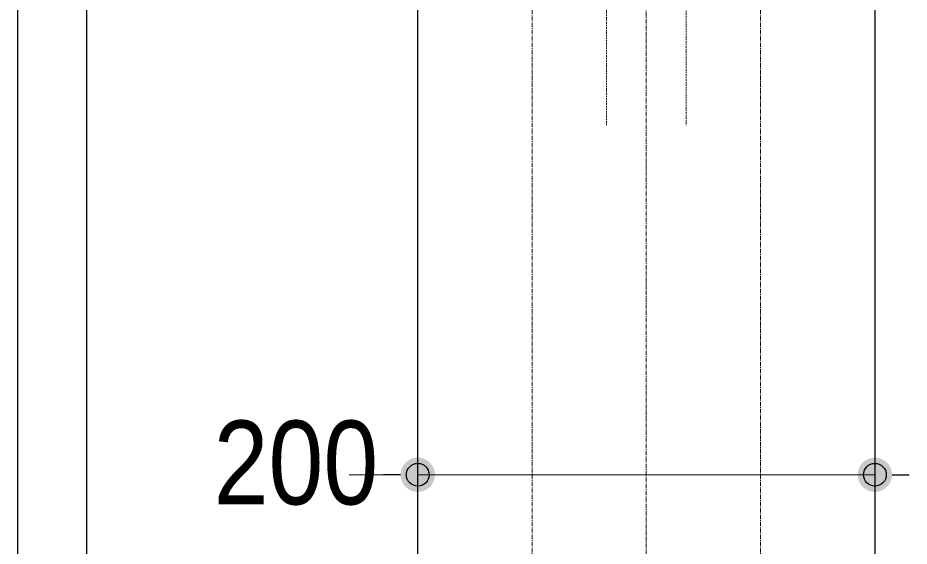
# Model space of a CAD drawing. Units: millimetres, scale not verified. Extents: x -6062 to 6062, y -3045 to 3045.
# Drawn here: x -4812.5 to -4422.5, y -1751.2 to -1520 of the extents above; entities that cross this region are included whole.
import ezdxf
from ezdxf.enums import TextEntityAlignment as Align

# ---------------------------------------------------------------- set-up
doc = ezdxf.new("R2010")
doc.units = ezdxf.units.MM
doc.header["$LTSCALE"] = 20
doc.header["$PDMODE"] = 32
doc.header["$PDSIZE"] = 10
doc.linetypes.add('USER1', pattern=[1.11, 0.71, -0.4])
doc.linetypes.add('USER2', pattern=[2.91, 1.76, -0.4, 0.35, -0.4])
for name, color, linetype, lineweight in [('0-2_5ボウル・キャビネット', 7, 'Continuous', 15), ('0-3_2寸法-2', 7, 'Continuous', 15), ('0-4_0', 7, 'Continuous', 25), ('0-8_4給排水', 7, 'Continuous', 15)]:
    doc.layers.add(name, color=color, linetype=linetype, lineweight=lineweight)
doc.layers.add('0-5_Defpoints', color=7, linetype='Continuous')
doc.styles.add('ＭＳ Ｐゴシック', font='')
doc.styles.get('ＭＳ Ｐゴシック').set_extended_font_data('MS PGothic')

# ---------------------------------------------------------------- blocks, each defined once
blk = doc.blocks.new('_Dot')
at = {"layer": '0-4_0'}
blk.add_line((-10, 0), (-20, 0), dxfattribs=at)
for points in [[(0, 0), (-8.76, 4.82), (-8.09, 5.88)], [(0, 0), (-8.09, 5.88), (-7.29, 6.85)], [(0, 0), (-7.29, 6.85), (-6.37, 7.71)], [(0, 0), (-6.37, 7.71), (-5.36, 8.44)], [(0, 0), (-5.36, 8.44), (-4.26, 9.05)], [(0, 0), (-4.26, 9.05), (-3.09, 9.51)], [(0, 0), (-3.09, 9.51), (-1.87, 9.82)], [(0, 0), (-1.87, 9.82), (-0.63, 9.98)], [(0, 0), (-0.63, 9.98), (0.63, 9.98)], [(0, 0), (0.63, 9.98), (1.87, 9.82)], [(0, 0), (1.87, 9.82), (3.09, 9.51)], [(0, 0), (3.09, 9.51), (4.26, 9.05)], [(0, 0), (4.26, 9.05), (5.36, 8.44)], [(0, 0), (5.36, 8.44), (6.37, 7.71)], [(0, 0), (6.37, 7.71), (7.29, 6.85)], [(0, 0), (7.29, 6.85), (8.09, 5.88)], [(0, 0), (8.09, 5.88), (8.76, 4.82)], [(0, 0), (-10, 0), (-9.92, 1.25)], [(0, 0), (-9.92, -1.25), (-10, 0)], [(0, 0), (-9.92, 1.25), (-9.69, 2.49)], [(0, 0), (-9.69, -2.49), (-9.92, -1.25)], [(0, 0), (-9.69, 2.49), (-9.3, 3.68)], [(0, 0), (-9.3, -3.68), (-9.69, -2.49)], [(0, 0), (-9.3, 3.68), (-8.76, 4.82)], [(0, 0), (-8.76, -4.82), (-9.3, -3.68)], [(0, 0), (-8.09, -5.88), (-8.76, -4.82)], [(0, 0), (-7.29, -6.85), (-8.09, -5.88)], [(0, 0), (-6.37, -7.71), (-7.29, -6.85)], [(0, 0), (-5.36, -8.44), (-6.37, -7.71)], [(0, 0), (-4.26, -9.05), (-5.36, -8.44)], [(0, 0), (-3.09, -9.51), (-4.26, -9.05)], [(0, 0), (-1.87, -9.82), (-3.09, -9.51)], [(0, 0), (-0.63, -9.98), (-1.87, -9.82)], [(0, 0), (0.63, -9.98), (-0.63, -9.98)], [(0, 0), (8.76, 4.82), (9.3, 3.68)], [(0, 0), (9.3, 3.68), (9.69, 2.49)], [(0, 0), (9.69, 2.49), (9.92, 1.25)], [(0, 0), (9.92, 1.25), (10, 0)], [(0, 0), (1.87, -9.82), (0.63, -9.98)], [(0, 0), (3.09, -9.51), (1.87, -9.82)], [(0, 0), (4.26, -9.05), (3.09, -9.51)], [(0, 0), (5.36, -8.44), (4.26, -9.05)], [(0, 0), (6.37, -7.71), (5.36, -8.44)], [(0, 0), (7.29, -6.85), (6.37, -7.71)], [(0, 0), (8.09, -5.88), (7.29, -6.85)], [(0, 0), (8.76, -4.82), (8.09, -5.88)], [(0, 0), (9.3, -3.68), (8.76, -4.82)], [(0, 0), (9.69, -2.49), (9.3, -3.68)], [(0, 0), (9.92, -1.25), (9.69, -2.49)], [(0, 0), (10, 0), (9.92, -1.25)]]:
    blk.add_solid(points, dxfattribs=at)
blk = doc.blocks.new('グループ-10')
at = {"layer": '0-8_4給排水', "linetype": 'USER1'}
blk.add_lwpolyline([(-55350, -31340), (-55350, -28340), (-54650, -28340), (-54650, -31340)], dxfattribs=at)
blk = doc.blocks.new('グループ-18')
at = {"layer": '0-8_4給排水', "linetype": 'USER2'}
blk.add_line((-55000, -17080), (-55000, -39500), dxfattribs=at)
for points in [[(-56000, -28164.3), (-56000, -28409.4), (-56000, -29166.1), (-56000, -39300)], [(-54000, -28164.3), (-54000, -28409.4), (-54000, -29166.1), (-54000, -39300)]]:
    blk.add_lwpolyline(points, dxfattribs=at)

msp = doc.modelspace()

# ---------------------------------------------------------------- linework, layer by layer
at = {"layer": '0-2_5ボウル・キャビネット', "lineweight": 30}
for points in [[(-4812.5, -1240), (-4782.5, -1240), (-4782.5, -1900), (-4812.5, -1900)], [(-4637.5, -1240), (-4437.5, -1240), (-4437.5, -1920), (-4637.5, -1920)]]:
    msp.add_lwpolyline(points, close=True, dxfattribs=at)
at = {"layer": '0-3_2寸法-2'}
for p, q in [((-4637.5, -1700), (-4637.3, -1700)), ((-4437.5, -1700), (-4437.3, -1700)), ((-4652.51, -1720), (-4667.51, -1720)), ((-4437.5, -1720), (-4637.5, -1720))]:
    msp.add_line(p, q, dxfattribs=at)
at = {"layer": '0-5_Defpoints'}
for p in [(-4637.5, -1720), (-4437.5, -1720)]:
    msp.add_point(p, dxfattribs=at)

# ---------------------------------------------------------------- block references
at = {"layer": '0-3_2寸法-2', "xscale": 0.7503418, "yscale": 0.7503418}
msp.add_blockref('_Dot', (-4637.5, -1720), dxfattribs=at)
at = {"layer": '0-3_2寸法-2', "xscale": 0.7503418, "yscale": 0.7503418, "rotation": 180}
msp.add_blockref('_Dot', (-4437.5, -1720), dxfattribs=at)
at = {"layer": '0-8_4給排水', "xscale": 0.05, "yscale": 0.05}
for name in ['グループ-18', 'グループ-10']:
    msp.add_blockref(name, (-1787.5, 0), dxfattribs=at)

# ---------------------------------------------------------------- texts
at = {"layer": '0-3_2寸法-2', "style": 'ＭＳ Ｐゴシック', "width": 0.9}
msp.add_text('200', height=36.66, dxfattribs=at).set_placement((-4726.82, -1743.97), align=Align.BOTTOM_LEFT)

doc.saveas('drawing.dxf')
